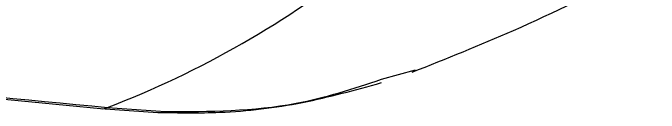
# Model space of a CAD drawing. Extents: x 16.5 to 113.1, y 4.4 to 84.5.
# Drawn here: x 81.766 to 82.519, y 62.904 to 63.021 of the extents above; entities that cross this region are included whole.
import ezdxf

# ---------------------------------------------------------------- set-up
doc = ezdxf.new("R2010")
doc.units = 0
doc.header["$MEASUREMENT"] = 0
doc.layers.add('OBJECT', color=7, linetype='CONTINUOUS')

msp = doc.modelspace()

# ---------------------------------------------------------------- linework, layer by layer
at = {"layer": 'OBJECT'}
for p, q in [((81.00662, 62.99214), (81.8682, 62.90902)), ((82.19574, 62.94315), (82.23535, 62.95425)), ((81.86808, 62.90893), (81.93502, 62.90445)), ((81.87638, 62.91027), (81.9439, 62.90556))]:
    msp.add_line(p, q, dxfattribs=at)
for centre, radius, start, end in [((81.47311, 63.9594), 1.12397, 291.02602, 308.74986), ((81.86958, 62.92589), 0.01704, 265.32032, 293.52526), ((81.93615, 62.9272), 0.02298, 267.95435, 289.71506)]:
    msp.add_arc(centre, radius, start, end, dxfattribs=at)
for points, knots in [([(82.23151, 62.95151), (82.27091, 62.96736), (82.35859, 63.00262), (82.45462, 63.04905), (82.50896, 63.08253), (82.51896, 63.0887)], [0, 0, 0, 0, 0.399762, 0.889433, 1, 1, 1, 1]), ([(81.00929, 62.99368), (81.10253, 62.98465), (81.39138, 62.95669), (81.68056, 62.92901), (81.87638, 62.91027)], [0, 0, 0, 0, 0.322807, 1, 1, 1, 1]), ([(81.93531, 62.90457), (81.95929, 62.90414), (82.01559, 62.90314), (82.10332, 62.91361), (82.16501, 62.93077), (82.19551, 62.93926)], [0, 0, 0, 0, 0.272883, 0.640581, 1, 1, 1, 1]), ([(81.9439, 62.90556), (81.99511, 62.90564), (82.08106, 62.90576), (82.16273, 62.93238), (82.19574, 62.94315)], [0, 0, 0, 0, 0.595798, 1, 1, 1, 1])]:
    msp.add_open_spline(points, degree=3, knots=knots, dxfattribs=at)

doc.saveas('drawing.dxf')
